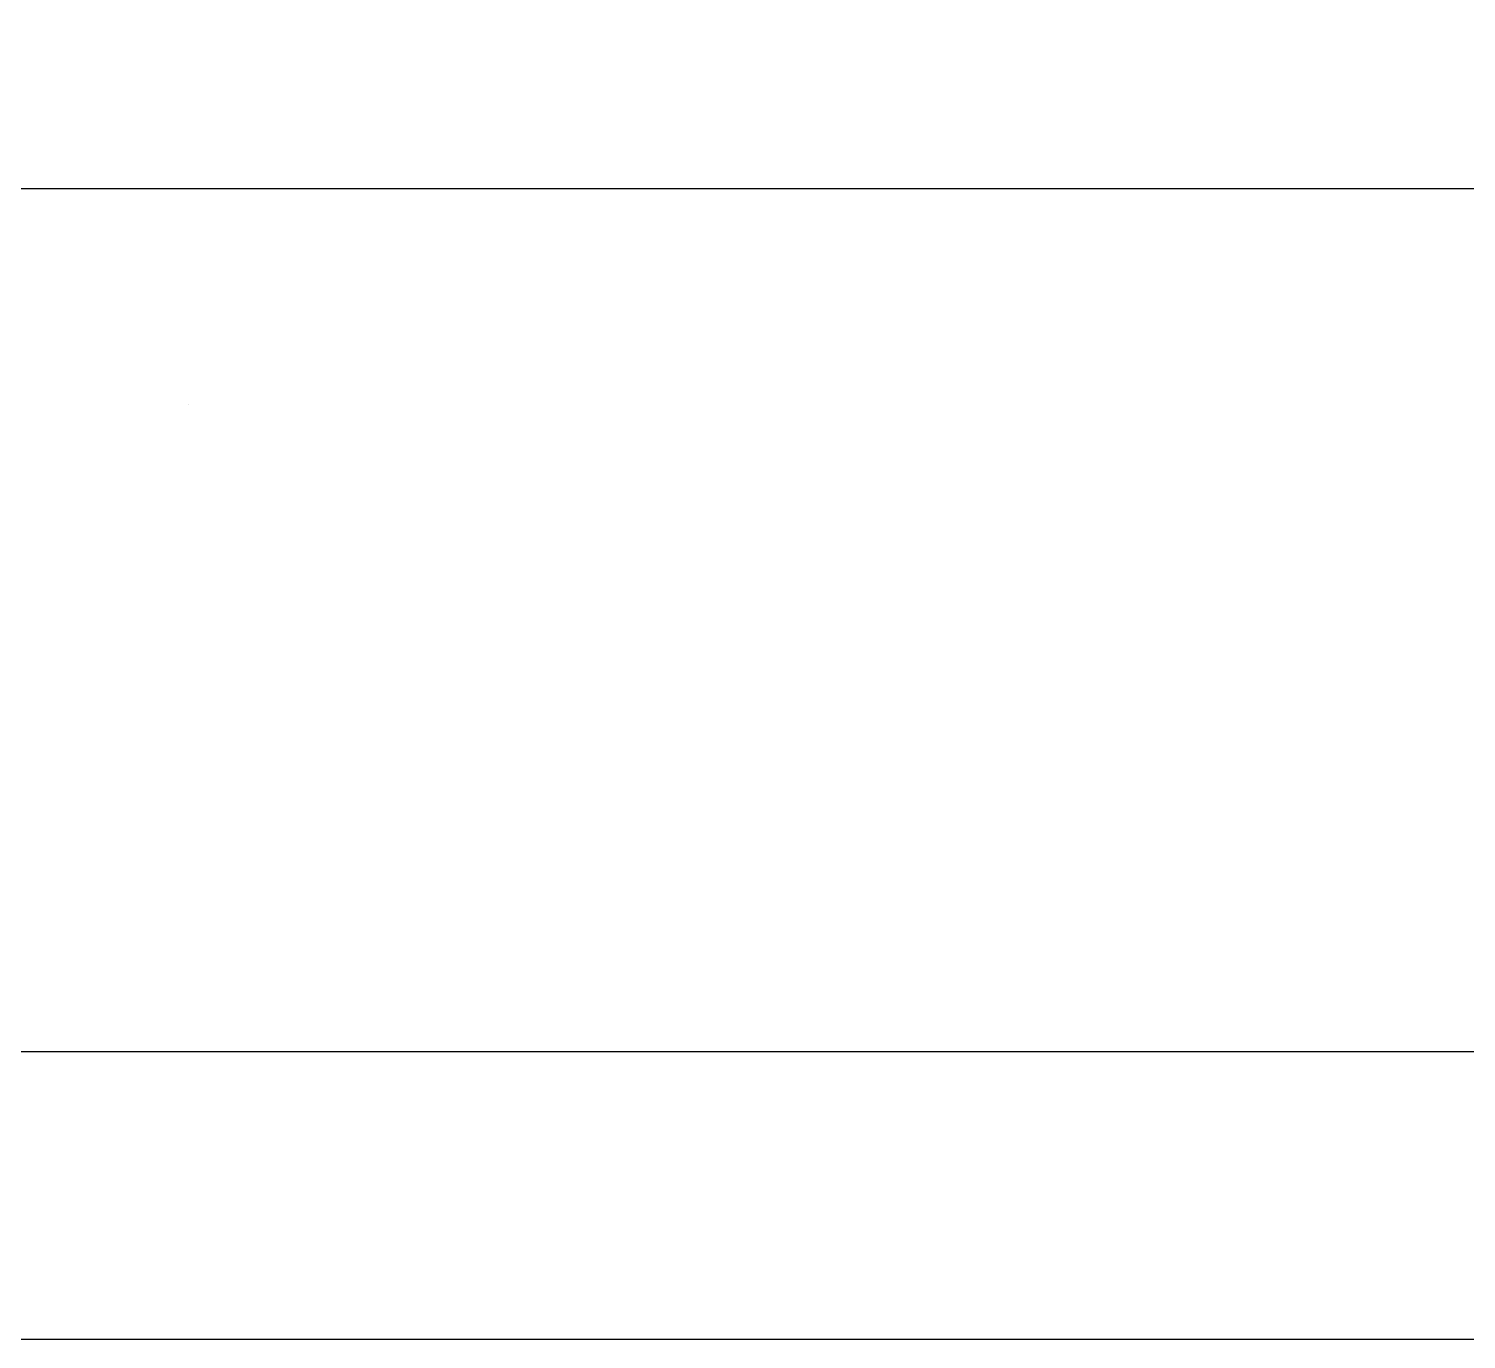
# Model space of a CAD drawing. Extents: x 0.1 to 49.5, y 17.6 to 52.5.
# Drawn here: x 40.856 to 43.791, y 17.631 to 20.307 of the extents above; entities that cross this region are included whole.
import ezdxf

# ---------------------------------------------------------------- set-up
doc = ezdxf.new("R2010")
doc.units = 0
doc.layers.get('0').update_dxf_attribs({"linetype": 'CONTINUOUS'})

msp = doc.modelspace()

# ---------------------------------------------------------------- linework, layer by layer
at = {"color": 7, "const_width": 0.0000000783}
for points in [[(40.9363, 20.1075), (40.9363, 20.3072), (40.9584, 20.3072), (40.9584, 20.1075), (40.9363, 20.1075)], [(41.0776, 20.1253), (41.0695, 20.1183), (41.0616, 20.1129), (41.054, 20.109), (41.0462, 20.1063), (41.0381, 20.1047), (41.0296, 20.1042), (41.0164, 20.1055), (41.0054, 20.1094), (40.9966, 20.1158), (40.9902, 20.1243), (40.9864, 20.1342), (40.9851, 20.1456), (40.9856, 20.1525), (40.987, 20.159), (40.9895, 20.165), (40.9927, 20.1705), (40.9965, 20.1752), (41.0009, 20.1791), (41.0058, 20.1824), (41.0111, 20.1851), (41.0167, 20.1872), (41.0218, 20.1884), (41.0284, 20.1896), (41.0364, 20.1908), (41.0526, 20.1934), (41.0657, 20.1962), (41.0757, 20.1993), (41.0758, 20.2022), (41.0758, 20.2044), (41.0759, 20.2057), (41.0752, 20.2147), (41.0731, 20.2217), (41.0696, 20.2268), (41.063, 20.2314), (41.0547, 20.2342), (41.0445, 20.2351), (41.035, 20.2344), (41.0273, 20.2324), (41.0215, 20.2291), (41.0169, 20.224), (41.0133, 20.2168), (41.0105, 20.2076), (40.9889, 20.2109), (40.9913, 20.2205), (40.9945, 20.2288), (40.9986, 20.2357), (41.0038, 20.2416), (41.0103, 20.2464), (41.0181, 20.2503), (41.027, 20.2532), (41.0369, 20.2549), (41.0476, 20.2554), (41.0581, 20.2549), (41.0671, 20.2535), (41.0747, 20.2511), (41.0811, 20.2479), (41.0862, 20.2443), (41.0901, 20.2401), (41.093, 20.2353), (41.0953, 20.2297), (41.0969, 20.2234), (41.0976, 20.2181), (41.0979, 20.2106), (41.098, 20.2008), (41.098, 20.1681), (41.0982, 20.1481), (41.0987, 20.1337), (41.0995, 20.1248), (41.1007, 20.1189), (41.1026, 20.1131), (41.105, 20.1075), (41.082, 20.1075), (41.08, 20.1128), (41.0785, 20.1188), (41.0776, 20.1253)], [(41.2912, 20.1541), (41.314, 20.1509), (41.3094, 20.1372), (41.3027, 20.1257), (41.294, 20.1164), (41.2834, 20.1096), (41.2709, 20.1055), (41.2567, 20.1042), (41.239, 20.1064), (41.2239, 20.1129), (41.2114, 20.1237), (41.2021, 20.1385), (41.1965, 20.1568), (41.1947, 20.1786), (41.1966, 20.2011), (41.2022, 20.22), (41.2116, 20.2353), (41.224, 20.2465), (41.2386, 20.2532), (41.2555, 20.2554), (41.2718, 20.2532), (41.2861, 20.2466), (41.2982, 20.2357), (41.3074, 20.2207), (41.3129, 20.2022), (41.3147, 20.1801), (41.3147, 20.1784), (41.3147, 20.1762), (41.3146, 20.1735), (41.2175, 20.1735), (41.2194, 20.1589), (41.2234, 20.1467), (41.2296, 20.137), (41.2375, 20.13), (41.2466, 20.1258), (41.2568, 20.1244), (41.2645, 20.1251), (41.2715, 20.1275), (41.2776, 20.1314), (41.2829, 20.1371), (41.2874, 20.1446), (41.2912, 20.1541)], [(41.3417, 20.1075), (41.3417, 20.2522), (41.3614, 20.2522), (41.3614, 20.2319), (41.366, 20.2385), (41.3714, 20.2442), (41.3778, 20.249), (41.3849, 20.2525), (41.3926, 20.2547), (41.4009, 20.2554), (41.41, 20.2547), (41.4179, 20.2525), (41.4247, 20.2487), (41.4302, 20.2437), (41.4346, 20.2375), (41.4377, 20.2301), (41.4491, 20.2442), (41.4625, 20.2526), (41.4779, 20.2554), (41.4899, 20.2541), (41.4998, 20.2501), (41.5077, 20.2435), (41.5135, 20.2341), (41.517, 20.2219), (41.5182, 20.2068), (41.5182, 20.1075), (41.4962, 20.1075), (41.4962, 20.1986), (41.496, 20.2075), (41.4953, 20.2146), (41.4941, 20.2198), (41.4922, 20.2238), (41.4897, 20.2273), (41.4863, 20.2302), (41.4823, 20.2324), (41.4779, 20.2337), (41.473, 20.2342), (41.4644, 20.233), (41.4568, 20.2297), (41.4502, 20.224), (41.4452, 20.2159), (41.4422, 20.2051), (41.4412, 20.1915), (41.4412, 20.1075), (41.4191, 20.1075), (41.4191, 20.2015), (41.4185, 20.2115), (41.4167, 20.2196), (41.4137, 20.226), (41.4093, 20.2305), (41.4034, 20.2333), (41.396, 20.2342), (41.39, 20.2336), (41.3842, 20.2317), (41.3788, 20.2287), (41.374, 20.2245), (41.3702, 20.2192), (41.3673, 20.2128), (41.3654, 20.2048), (41.3642, 20.1947), (41.3638, 20.1825), (41.3638, 20.1075), (41.3417, 20.1075)], [(41.5509, 20.052), (41.5509, 20.2522), (41.571, 20.2522), (41.571, 20.2334), (41.576, 20.2401), (41.5813, 20.2456), (41.5871, 20.2499), (41.5935, 20.253), (41.6007, 20.2548), (41.6088, 20.2554), (41.6195, 20.2544), (41.6293, 20.2512), (41.6382, 20.2459), (41.646, 20.2387), (41.6524, 20.2297), (41.6575, 20.219), (41.6611, 20.207), (41.6632, 20.1943), (41.664, 20.1809), (41.6632, 20.1666), (41.6608, 20.1533), (41.6568, 20.1409), (41.6513, 20.13), (41.6443, 20.1209), (41.6359, 20.1137), (41.6267, 20.1084), (41.6171, 20.1052), (41.6072, 20.1042), (41.6001, 20.1048), (41.5935, 20.1065), (41.5874, 20.1094), (41.5819, 20.1131), (41.5771, 20.1175), (41.573, 20.1224), (41.573, 20.052), (41.5509, 20.052)], [(41.6903, 20.1075), (41.6903, 20.2522), (41.7102, 20.2522), (41.7102, 20.2302), (41.7151, 20.2393), (41.7198, 20.2461), (41.7242, 20.2505), (41.7287, 20.2532), (41.7334, 20.2549), (41.7384, 20.2554), (41.7459, 20.2545), (41.7534, 20.2519), (41.7611, 20.2475), (41.7535, 20.2248), (41.7481, 20.2277), (41.7427, 20.2295), (41.7373, 20.2301), (41.7326, 20.2295), (41.7283, 20.2279), (41.7243, 20.2252), (41.7208, 20.2216), (41.7181, 20.2171), (41.7161, 20.2118), (41.714, 20.2028), (41.7128, 20.1933), (41.7124, 20.1832), (41.7124, 20.1075), (41.6903, 20.1075)], [(41.8634, 20.1541), (41.8862, 20.1509), (41.8815, 20.1372), (41.8749, 20.1257), (41.8662, 20.1164), (41.8555, 20.1096), (41.8431, 20.1055), (41.8289, 20.1042), (41.8112, 20.1064), (41.7961, 20.1129), (41.7836, 20.1237), (41.7743, 20.1385), (41.7687, 20.1568), (41.7668, 20.1786), (41.7687, 20.2011), (41.7744, 20.22), (41.7838, 20.2353), (41.7962, 20.2465), (41.8108, 20.2532), (41.8277, 20.2554), (41.844, 20.2532), (41.8582, 20.2466), (41.8703, 20.2357), (41.8795, 20.2207), (41.8851, 20.2022), (41.8869, 20.1801), (41.8869, 20.1784), (41.8868, 20.1762), (41.8868, 20.1735), (41.7897, 20.1735), (41.7915, 20.1589), (41.7956, 20.1467), (41.8018, 20.137), (41.8097, 20.13), (41.8187, 20.1258), (41.829, 20.1244), (41.8367, 20.1251), (41.8436, 20.1275), (41.8497, 20.1314), (41.8551, 20.1371), (41.8596, 20.1446), (41.8634, 20.1541)], [(41.905, 20.1506), (41.9269, 20.1545), (41.9288, 20.1455), (41.9322, 20.1381), (41.9371, 20.1321), (41.9435, 20.1278), (41.9513, 20.1252), (41.9606, 20.1244), (41.9699, 20.1251), (41.9774, 20.1274), (41.9832, 20.1312), (41.9872, 20.1361), (41.9897, 20.1415), (41.9905, 20.1474), (41.9898, 20.1525), (41.9876, 20.1569), (41.984, 20.1605), (41.9795, 20.1628), (41.972, 20.1656), (41.9615, 20.1688), (41.9469, 20.1731), (41.9357, 20.177), (41.9278, 20.1806), (41.922, 20.1843), (41.9173, 20.1889), (41.9136, 20.1943), (41.9109, 20.2004), (41.9093, 20.2069), (41.9087, 20.2137), (41.9092, 20.22), (41.9105, 20.226), (41.9127, 20.2316), (41.9157, 20.2368), (41.9193, 20.2414), (41.9236, 20.2453), (41.9274, 20.248), (41.9321, 20.2504), (41.9376, 20.2525), (41.9437, 20.2541), (41.95, 20.2551), (41.9567, 20.2554), (41.9665, 20.2549), (41.9754, 20.2532), (41.9836, 20.2505), (41.9906, 20.2469), (41.9963, 20.2424), (42.0007, 20.2372), (42.004, 20.231), (42.0065, 20.2235), (42.0083, 20.2148), (41.9867, 20.2116), (41.9851, 20.2185), (41.9823, 20.2243), (41.9782, 20.229), (41.9728, 20.2325), (41.9662, 20.2346), (41.9583, 20.2353), (41.9491, 20.2346), (41.9419, 20.2328), (41.9366, 20.2297), (41.9329, 20.2257), (41.9308, 20.2214), (41.9301, 20.2166), (41.9304, 20.2135), (41.9313, 20.2107), (41.9328, 20.208), (41.9349, 20.2055), (41.9377, 20.2033), (41.9412, 20.2015), (41.9449, 20.2002), (41.9514, 20.1981), (41.9607, 20.1952), (41.9748, 20.1908), (41.9857, 20.1871), (41.9934, 20.1838), (41.9991, 20.1804), (42.004, 20.1761), (42.0079, 20.1709), (42.0109, 20.1649), (42.0126, 20.1579), (42.0132, 20.15), (42.0125, 20.142), (42.0103, 20.1343), (42.0068, 20.1269), (42.0018, 20.1202), (41.9956, 20.1146), (41.9882, 20.1101), (41.9797, 20.1068), (41.9706, 20.1048), (41.9607, 20.1042), (41.9451, 20.1055), (41.9322, 20.1094), (41.922, 20.1159), (41.9142, 20.125), (41.9086, 20.1366), (41.905, 20.1506)], [(42.1244, 20.1253), (42.1163, 20.1183), (42.1085, 20.1129), (42.1008, 20.109), (42.0931, 20.1063), (42.085, 20.1047), (42.0765, 20.1042), (42.0633, 20.1055), (42.0523, 20.1094), (42.0435, 20.1158), (42.0371, 20.1243), (42.0332, 20.1342), (42.032, 20.1456), (42.0324, 20.1525), (42.0339, 20.159), (42.0363, 20.165), (42.0395, 20.1705), (42.0433, 20.1752), (42.0477, 20.1791), (42.0526, 20.1824), (42.0579, 20.1851), (42.0636, 20.1872), (42.0687, 20.1884), (42.0752, 20.1896), (42.0832, 20.1908), (42.0995, 20.1934), (42.1126, 20.1962), (42.1226, 20.1993), (42.1227, 20.2022), (42.1227, 20.2044), (42.1227, 20.2057), (42.122, 20.2147), (42.1199, 20.2217), (42.1165, 20.2268), (42.1099, 20.2314), (42.1015, 20.2342), (42.0913, 20.2351), (42.0818, 20.2344), (42.0742, 20.2324), (42.0683, 20.2291), (42.0638, 20.224), (42.0601, 20.2168), (42.0573, 20.2076), (42.0358, 20.2109), (42.0381, 20.2205), (42.0414, 20.2288), (42.0455, 20.2357), (42.0506, 20.2416), (42.0571, 20.2464), (42.0649, 20.2503), (42.0739, 20.2532), (42.0838, 20.2549), (42.0945, 20.2554), (42.1049, 20.2549), (42.114, 20.2535), (42.1216, 20.2511), (42.1279, 20.2479), (42.133, 20.2443), (42.1369, 20.2401), (42.1399, 20.2353), (42.1422, 20.2297), (42.1438, 20.2234), (42.1444, 20.2181), (42.1448, 20.2106), (42.1449, 20.2008), (42.1449, 20.1681), (42.1451, 20.1481), (42.1455, 20.1337), (42.1463, 20.1248), (42.1476, 20.1189), (42.1494, 20.1131), (42.1519, 20.1075), (42.1288, 20.1075), (42.1268, 20.1128), (42.1253, 20.1188), (42.1244, 20.1253)], [(41.2914, 20.1937), (41.2898, 20.2049), (41.2871, 20.214), (41.2831, 20.2211), (41.2754, 20.229), (41.2662, 20.2337), (41.2557, 20.2353), (41.2461, 20.234), (41.2376, 20.2302), (41.2302, 20.224), (41.2243, 20.2156), (41.2205, 20.2055), (41.2187, 20.1937), (41.2914, 20.1937)], [(41.5709, 20.179), (41.572, 20.162), (41.5754, 20.1482), (41.5811, 20.1377), (41.5883, 20.1303), (41.5965, 20.1258), (41.6057, 20.1244), (41.6151, 20.1259), (41.6235, 20.1305), (41.6309, 20.1382), (41.6367, 20.1491), (41.6402, 20.1634), (41.6414, 20.181), (41.6403, 20.1979), (41.6368, 20.2117), (41.6312, 20.2225), (41.6239, 20.2301), (41.6157, 20.2347), (41.6067, 20.2362), (41.5977, 20.2346), (41.5893, 20.2297), (41.5817, 20.2216), (41.5757, 20.2103), (41.5721, 20.1961), (41.5709, 20.179)], [(41.8636, 20.1937), (41.862, 20.2049), (41.8592, 20.214), (41.8553, 20.2211), (41.8475, 20.229), (41.8384, 20.2337), (41.8279, 20.2353), (41.8183, 20.234), (41.8098, 20.2302), (41.8023, 20.224), (41.7965, 20.2156), (41.7926, 20.2055), (41.7909, 20.1937), (41.8636, 20.1937)], [(41.0757, 20.1801), (41.0664, 20.1766), (41.0544, 20.1735), (41.0397, 20.1708), (41.0315, 20.1693), (41.0251, 20.1677), (41.0204, 20.1659), (41.0169, 20.1638), (41.014, 20.1612), (41.0117, 20.1579), (41.01, 20.1543), (41.009, 20.1504), (41.0087, 20.1463), (41.0094, 20.1401), (41.0116, 20.1347), (41.0153, 20.1299), (41.0205, 20.1263), (41.027, 20.1241), (41.0349, 20.1234), (41.0431, 20.1241), (41.0506, 20.1262), (41.0576, 20.1296), (41.0636, 20.1342), (41.0685, 20.1399), (41.0722, 20.1466), (41.0741, 20.153), (41.0753, 20.1612), (41.0757, 20.1711), (41.0757, 20.1801)], [(42.1226, 20.1801), (42.1132, 20.1766), (42.1012, 20.1735), (42.0865, 20.1708), (42.0783, 20.1693), (42.0719, 20.1677), (42.0673, 20.1659), (42.0638, 20.1638), (42.0609, 20.1612), (42.0586, 20.1579), (42.0569, 20.1543), (42.0558, 20.1504), (42.0555, 20.1463), (42.0562, 20.1401), (42.0585, 20.1347), (42.0622, 20.1299), (42.0673, 20.1263), (42.0739, 20.1241), (42.0817, 20.1234), (42.0899, 20.1241), (42.0975, 20.1262), (42.1044, 20.1296), (42.1105, 20.1342), (42.1153, 20.1399), (42.119, 20.1466), (42.121, 20.153), (42.1222, 20.1612), (42.1226, 20.1711), (42.1226, 20.1801)], [(42.1854, 20.1075), (42.1854, 20.1354), (42.2105, 20.1354), (42.2105, 20.1075), (42.1854, 20.1075)], [(41.1658, 19.5985), (41.2047, 19.5887), (41.1944, 19.5593), (41.1797, 19.5349), (41.1607, 19.5157), (41.138, 19.5017), (41.1121, 19.4933), (41.0831, 19.4905), (41.0534, 19.4927), (41.0276, 19.4991), (41.0058, 19.5098), (40.9876, 19.5247), (40.9725, 19.5433), (40.9605, 19.5658), (40.9519, 19.5909), (40.9467, 19.6171), (40.945, 19.6446), (40.947, 19.6739), (40.9528, 19.7006), (40.9626, 19.7246), (40.9759, 19.7456), (40.9925, 19.7629), (41.0124, 19.7765), (41.0347, 19.7864), (41.0585, 19.7923), (41.0837, 19.7943), (41.1115, 19.7918), (41.1362, 19.7843), (41.1578, 19.7718), (41.1758, 19.7548), (41.1898, 19.7338), (41.1997, 19.7087), (41.1614, 19.6997), (41.1536, 19.7191), (41.1437, 19.7347), (41.1318, 19.7464), (41.1177, 19.7545), (41.1014, 19.7594), (41.0829, 19.761), (41.0615, 19.7592), (41.0427, 19.7538), (41.0263, 19.7448), (41.0126, 19.7327), (41.002, 19.7182), (40.9943, 19.7012), (40.9892, 19.6828), (40.9861, 19.664), (40.9851, 19.6448), (40.9863, 19.6209), (40.9899, 19.5991), (40.996, 19.5794), (41.0046, 19.5623), (41.016, 19.5484), (41.03, 19.5376), (41.0458, 19.5299), (41.0624, 19.5253), (41.0799, 19.5238), (41.1005, 19.5259), (41.119, 19.5321), (41.1352, 19.5426), (41.1486, 19.5572), (41.1589, 19.5758), (41.1658, 19.5985)], [(41.2408, 19.6386), (41.2451, 19.6838), (41.2582, 19.722), (41.28, 19.7531), (41.3088, 19.7761), (41.3426, 19.7899), (41.3814, 19.7945), (41.4076, 19.7923), (41.4321, 19.7858), (41.4548, 19.775), (41.4748, 19.7604), (41.4914, 19.7423), (41.5046, 19.7208), (41.5141, 19.6966), (41.5198, 19.6703), (41.5217, 19.642), (41.5197, 19.6132), (41.5137, 19.5866), (41.5036, 19.562), (41.49, 19.5404), (41.4729, 19.5226), (41.4526, 19.5086), (41.4299, 19.4986), (41.4062, 19.4925), (41.3812, 19.4905), (41.3546, 19.4927), (41.3298, 19.4994), (41.3071, 19.5105), (41.2871, 19.5255), (41.2706, 19.5438), (41.2576, 19.5652), (41.2482, 19.5888), (41.2426, 19.6132), (41.2408, 19.6386)], [(41.5718, 19.4955), (41.5718, 19.7893), (41.673, 19.7893), (41.694, 19.7888), (41.7114, 19.7874), (41.7253, 19.7851), (41.7413, 19.7801), (41.7556, 19.7731), (41.7683, 19.764), (41.7825, 19.7497), (41.7941, 19.733), (41.8031, 19.7138), (41.8095, 19.6925), (41.8133, 19.6692), (41.8146, 19.644), (41.8138, 19.6225), (41.8111, 19.6028), (41.8068, 19.5847), (41.8011, 19.5684), (41.7944, 19.5542), (41.7868, 19.5419), (41.7784, 19.5314), (41.7694, 19.5225), (41.76, 19.5153), (41.7497, 19.5093), (41.738, 19.5044), (41.725, 19.5005), (41.7106, 19.4977), (41.6949, 19.4961), (41.6778, 19.4955), (41.5718, 19.4955)], [(41.8747, 19.4955), (41.8747, 19.7893), (41.9136, 19.7893), (41.9136, 19.4955), (41.8747, 19.4955)], [(42.1196, 19.6107), (42.1196, 19.6452), (42.244, 19.6454), (42.244, 19.5364), (42.2247, 19.5224), (42.205, 19.511), (42.1849, 19.502), (42.1644, 19.4956), (42.1436, 19.4918), (42.1224, 19.4905), (42.0944, 19.4926), (42.0682, 19.4987), (42.0437, 19.509), (42.0221, 19.5232), (42.0043, 19.5411), (41.9903, 19.5626), (41.9803, 19.5869), (41.9743, 19.613), (41.9723, 19.641), (41.9743, 19.6689), (41.9803, 19.6956), (41.9902, 19.721), (42.0039, 19.7437), (42.0211, 19.7621), (42.0418, 19.7762), (42.0654, 19.7863), (42.0913, 19.7923), (42.1194, 19.7943), (42.1399, 19.7931), (42.1591, 19.7897), (42.177, 19.7839), (42.1929, 19.7762), (42.2064, 19.7666), (42.2174, 19.7552), (42.2263, 19.7417), (42.2337, 19.7256), (42.2396, 19.7071), (42.2045, 19.6975), (42.1998, 19.7114), (42.1943, 19.7231), (42.1881, 19.7328), (42.1806, 19.7407), (42.1713, 19.7476), (42.1601, 19.7533), (42.1475, 19.7576), (42.134, 19.7601), (42.1196, 19.761), (42.1026, 19.7601), (42.0873, 19.7574), (42.0735, 19.7529), (42.0614, 19.7469), (42.0509, 19.7398), (42.0421, 19.7316), (42.0348, 19.7224), (42.0286, 19.7128), (42.0236, 19.7025), (42.0174, 19.6838), (42.0136, 19.6641), (42.0124, 19.6434), (42.0139, 19.6186), (42.0184, 19.5967), (42.0259, 19.5777), (42.0363, 19.5616), (42.0494, 19.5485), (42.0653, 19.5384), (42.0829, 19.5313), (42.1012, 19.527), (42.1202, 19.5256), (42.1369, 19.5267), (42.1533, 19.5299), (42.1695, 19.5353), (42.1842, 19.5419), (42.1964, 19.5488), (42.2059, 19.556), (42.2059, 19.6107), (42.1196, 19.6107)], [(42.2895, 19.6386), (42.2939, 19.6838), (42.3069, 19.722), (42.3288, 19.7531), (42.3575, 19.7761), (42.3913, 19.7899), (42.4302, 19.7945), (42.4564, 19.7923), (42.4808, 19.7858), (42.5035, 19.775), (42.5235, 19.7604), (42.5401, 19.7423), (42.5533, 19.7208), (42.5628, 19.6966), (42.5685, 19.6703), (42.5704, 19.642), (42.5684, 19.6132), (42.5624, 19.5866), (42.5524, 19.562), (42.5387, 19.5404), (42.5217, 19.5226), (42.5013, 19.5086), (42.4787, 19.4986), (42.4549, 19.4925), (42.43, 19.4905), (42.4033, 19.4927), (42.3786, 19.4994), (42.3558, 19.5105), (42.3358, 19.5255), (42.3193, 19.5438), (42.3063, 19.5652), (42.297, 19.5888), (42.2914, 19.6132), (42.2895, 19.6386)], [(41.2808, 19.638), (41.284, 19.6051), (41.2935, 19.5772), (41.3094, 19.5543), (41.33, 19.5374), (41.3539, 19.5272), (41.381, 19.5238), (41.4086, 19.5272), (41.4326, 19.5375), (41.4533, 19.5546), (41.469, 19.5781), (41.4785, 19.6073), (41.4816, 19.6422), (41.4803, 19.6651), (41.4762, 19.686), (41.4695, 19.7048), (41.4602, 19.7213), (41.4483, 19.7351), (41.434, 19.7463), (41.4178, 19.7545), (41.4004, 19.7594), (41.3816, 19.761), (41.3554, 19.7579), (41.3317, 19.7484), (41.3106, 19.7327), (41.2941, 19.7095), (41.2841, 19.678), (41.2808, 19.638)], [(41.6734, 19.5302), (41.6913, 19.5308), (41.7065, 19.5326), (41.7189, 19.5356), (41.7292, 19.5397), (41.738, 19.5448), (41.7453, 19.5508), (41.7538, 19.5611), (41.761, 19.5735), (41.7668, 19.588), (41.7711, 19.6047), (41.7737, 19.6235), (41.7745, 19.6446), (41.7729, 19.6729), (41.7678, 19.6966), (41.7594, 19.7154), (41.7486, 19.7301), (41.7364, 19.7412), (41.7227, 19.7486), (41.7101, 19.7519), (41.6934, 19.7539), (41.6724, 19.7546), (41.6106, 19.7546), (41.6106, 19.5302), (41.6734, 19.5302)], [(42.3296, 19.638), (42.3327, 19.6051), (42.3423, 19.5772), (42.3581, 19.5543), (42.3788, 19.5374), (42.4026, 19.5272), (42.4298, 19.5238), (42.4573, 19.5272), (42.4814, 19.5375), (42.502, 19.5546), (42.5177, 19.5781), (42.5272, 19.6073), (42.5303, 19.6422), (42.529, 19.6651), (42.5249, 19.686), (42.5182, 19.7048), (42.5089, 19.7213), (42.4971, 19.7351), (42.4827, 19.7463), (42.4666, 19.7545), (42.4491, 19.7594), (42.4304, 19.761), (42.4041, 19.7579), (42.3804, 19.7484), (42.3593, 19.7327), (42.3428, 19.7095), (42.3329, 19.678), (42.3296, 19.638)]]:
    msp.add_lwpolyline(points, dxfattribs=at)
at = {"color": 7}
for points in [[(48.8899, 19.9805), (25.3906, 19.9805)], [(0.7165, 18.2181), (48.8899, 18.2181)], [(0.129, 17.6306), (49.4773, 17.6306)]]:
    msp.add_lwpolyline(points, dxfattribs=at)
at = {"color": 5, "const_width": 0.0000000783}
for points in [[(42.7037, 18.9933), (42.7049, 19.0323), (42.7088, 19.0658), (42.7152, 19.0939), (42.7242, 19.1174), (42.7357, 19.137), (42.7496, 19.1527), (42.7662, 19.1642), (42.7853, 19.1711), (42.8071, 19.1734), (42.8234, 19.1721), (42.8384, 19.1683), (42.8519, 19.162), (42.864, 19.1532), (42.8746, 19.1423), (42.8837, 19.129), (42.8915, 19.1137), (42.898, 19.0962), (42.9034, 19.0766), (42.9074, 19.0536), (42.9097, 19.0259), (42.9105, 18.9933), (42.9093, 18.9546), (42.9054, 18.9212), (42.8991, 18.8932), (42.8902, 18.8697), (42.8787, 18.8501), (42.8648, 18.8343), (42.8482, 18.8227), (42.829, 18.8158), (42.8071, 18.8135), (42.7787, 18.8175), (42.7547, 18.8297), (42.735, 18.85), (42.7176, 18.8855), (42.7071, 18.9333), (42.7037, 18.9933)], [(43.0969, 18.8195), (43.0579, 18.8195), (43.0579, 19.0953), (43.0476, 19.0853), (43.0353, 19.0754), (43.021, 19.0654), (43.0063, 19.0563), (42.9926, 19.0489), (42.98, 19.0431), (42.98, 19.0849), (43.0009, 19.0971), (43.0199, 19.1109), (43.0371, 19.1263), (43.0518, 19.1423), (43.0634, 19.158), (43.0718, 19.1734), (43.0969, 19.1734), (43.0969, 18.8195)], [(43.3197, 18.9933), (43.321, 19.0323), (43.3249, 19.0658), (43.3313, 19.0939), (43.3403, 19.1174), (43.3518, 19.137), (43.3657, 19.1527), (43.3823, 19.1642), (43.4014, 19.1711), (43.4232, 19.1734), (43.4395, 19.1721), (43.4544, 19.1683), (43.468, 19.162), (43.4801, 19.1532), (43.4907, 19.1423), (43.4998, 19.129), (43.5076, 19.1137), (43.5141, 19.0962), (43.5195, 19.0766), (43.5234, 19.0536), (43.5258, 19.0259), (43.5266, 18.9933), (43.5253, 18.9546), (43.5215, 18.9212), (43.5152, 18.8932), (43.5062, 18.8697), (43.4948, 18.8501), (43.4809, 18.8343), (43.4643, 18.8227), (43.4451, 18.8158), (43.4232, 18.8135), (43.3948, 18.8175), (43.3708, 18.8297), (43.3511, 18.85), (43.3337, 18.8855), (43.3232, 18.9333), (43.3197, 18.9933)], [(43.7709, 18.8611), (43.7709, 18.8195), (43.5612, 18.8195), (43.5616, 18.8298), (43.5631, 18.8398), (43.5658, 18.8495), (43.5722, 18.8653), (43.5807, 18.8809), (43.5914, 18.8964), (43.6049, 18.9126), (43.6219, 18.9304), (43.6424, 18.9498), (43.6731, 18.979), (43.6964, 19.0039), (43.7123, 19.0245), (43.7224, 19.0425), (43.7284, 19.0598), (43.7305, 19.0765), (43.7286, 19.0928), (43.7231, 19.1072), (43.7139, 19.1199), (43.7018, 19.1297), (43.6874, 19.1356), (43.6707, 19.1376), (43.6532, 19.1355), (43.6382, 19.1292), (43.6257, 19.1188), (43.6163, 19.1047), (43.6106, 19.0874), (43.6086, 19.0669), (43.5686, 19.0715), (43.5739, 19.102), (43.5842, 19.1273), (43.5995, 19.1473), (43.6195, 19.1618), (43.6435, 19.1705), (43.6716, 19.1734), (43.6999, 19.1703), (43.724, 19.1609), (43.7439, 19.1453), (43.7587, 19.125), (43.7675, 19.1018), (43.7705, 19.0755), (43.7696, 19.0615), (43.767, 19.0477), (43.7627, 19.0339), (43.7564, 19.0201), (43.7478, 19.0057), (43.7369, 18.9909), (43.7221, 18.974), (43.7021, 18.9533), (43.6768, 18.9289), (43.6562, 18.9094), (43.6412, 18.8946), (43.6318, 18.8845), (43.6255, 18.8767), (43.6201, 18.8689), (43.6153, 18.8611), (43.7709, 18.8611)], [(42.7437, 18.9933), (42.7457, 18.9419), (42.7518, 18.9034), (42.762, 18.8778), (42.7751, 18.8618), (42.7902, 18.8522), (42.8071, 18.849), (42.824, 18.8523), (42.8391, 18.8619), (42.8522, 18.8779), (42.8624, 18.9035), (42.8685, 18.942), (42.8705, 18.9933), (42.8685, 19.0448), (42.8624, 19.0834), (42.8522, 19.109), (42.839, 19.1249), (42.8238, 19.1344), (42.8067, 19.1376), (42.79, 19.1348), (42.7757, 19.1264), (42.7638, 19.1123), (42.7526, 19.0848), (42.7459, 19.0451), (42.7437, 18.9933)], [(43.3598, 18.9933), (43.3618, 18.9419), (43.3679, 18.9034), (43.3781, 18.8778), (43.3912, 18.8618), (43.4062, 18.8522), (43.4232, 18.849), (43.4401, 18.8523), (43.4552, 18.8619), (43.4683, 18.8779), (43.4785, 18.9035), (43.4846, 18.942), (43.4866, 18.9933), (43.4846, 19.0448), (43.4785, 19.0834), (43.4683, 19.109), (43.4551, 19.1249), (43.4399, 19.1344), (43.4227, 19.1376), (43.4061, 19.1348), (43.3918, 19.1264), (43.3799, 19.1123), (43.3687, 19.0848), (43.362, 19.0451), (43.3598, 18.9933)], [(43.2185, 18.8195), (43.2185, 18.8688), (43.2628, 18.8688), (43.2628, 18.8195), (43.2185, 18.8195)]]:
    msp.add_lwpolyline(points, dxfattribs=at)

doc.saveas('drawing.dxf')
